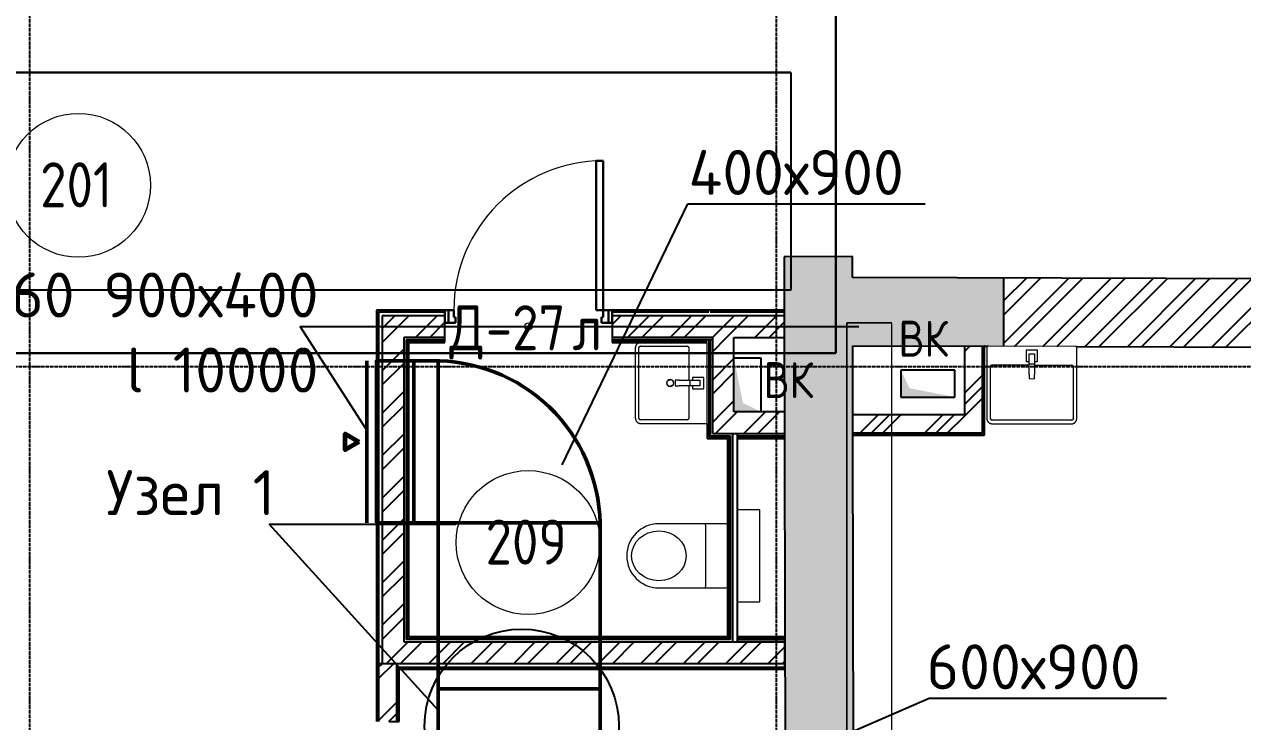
# Model space of a CAD drawing. Header units: millimetres. Extents: x -33838 to 476301, y -41806 to 120107.
# Drawn here: x 111670 to 118440, y 6783 to 10659 of the extents above; entities that cross this region are included whole.
import ezdxf
from ezdxf import colors
from ezdxf.entities.mleader import LeaderData, LeaderLine
from ezdxf.math import Vec2, Vec3

# ---------------------------------------------------------------- set-up
doc = ezdxf.new("R2010")
doc.units = ezdxf.units.MM
doc.linetypes.add('ADSK_Линия сетки', pattern=[25, 20, -2.5, 0, -2.5])
doc.linetypes.add('ADSK_Сверху', pattern=[4.5, 3, -1.5])
for name, color, linetype, lineweight in [('Аннотация', 7, 'Continuous', 9), ('Вытяжка', 5, 'Continuous', 60), ('Двери', 251, 'Continuous', 18), ('ДУ', 5, 'Continuous', 50), ('Каркас', 7, 'Continuous', 18), ('Марки дверей', 7, 'Continuous', 20), ('Марки помещений', 7, 'Continuous', 20), ('Сантехника', 251, 'Continuous', 18), ('Узлы', 7, 'Continuous', 18)]:
    doc.layers.add(name, color=color, linetype=linetype, lineweight=lineweight)
for name, color, linetype, lineweight, true_color in [('Линии', 7, 'Continuous', 9, 0x00a600), ('Обобщенные модели', 5, 'Continuous', 18, 0x0000ff), ('Стены внутренние', 5, 'Continuous', 18, 0x0000ff), ('Стены штриховка', 5, 'Continuous', 18, 0x0000ff)]:
    doc.layers.add(name, color=color, linetype=linetype, lineweight=lineweight, true_color=true_color)
doc.styles.add('GOST Common_1', font='GOST Common_0.ttf', dxfattribs={"width": 0.9, "height": 200})
doc.styles.add('GOST Common_2', font='GOST Common_0.ttf', dxfattribs={"width": 0.9, "height": 250})
doc.styles.add('ISOCPEUR', font='isocpeur.ttf', dxfattribs={"height": 250})
pattern_1 = [(45, (108139.4, 150), (-179.605, 179.605), []), (45, (108202.9, 150), (0, 359.21), []), (45, (108075.9, 150), (0, 359.21), [])]
pattern_2 = [(45, (108139.4, 150), (-117.8655, 117.8655), []), (45, (108217.98, 150), (-117.8655, 117.8655), [])]

# ---------------------------------------------------------------- blocks, each defined once
blk = doc.blocks.new('ADSK_БалкаЖБ_Прямоугольная - 250х280мм-845676-02 План 2-го этажа маркировочный')
at = {"layer": 'Каркас', "color": 253, "linetype": 'ADSK_Сверху', "true_color": 0xaaaaaa}
for p, q in [((-3194.7, 125), (-3194.7, -125)), ((-3194.7, 125), (3194.7, 125)), ((3194.7, -125), (3194.7, 125)), ((-3194.7, -125), (3194.7, -125))]:
    blk.add_line(p, q, dxfattribs=at)
at = {"layer": 'Каркас', "color": 253, "linetype": 'ADSK_Сверху', "true_color": 0xb2b2b2}
for p, q in [((-3194.7, -125), (-3194.7, 125)), ((3194.7, 125), (-3194.7, 125)), ((3194.7, 125), (3194.7, -125)), ((-3194.7, -125), (3194.7, -125))]:
    blk.add_line(p, q, dxfattribs=at)
blk = doc.blocks.new('AC_Дверь_Однопольная - Д-27л 930х2200h-2080604-02 План 2-го этажа маркировочный')
at = {"layer": 'Двери', "lineweight": 30}
for p, q in [((415, 920), (375, 920)), ((375, 920), (375, 90)), ((415, 90), (415, 920)), ((-445, 90), (-465, 90)), ((-465, 90), (-465, 20)), ((-415, 90), (-445, 90)), ((-445, 90), (-445, 20)), ((-445, 20), (-445, 90)), ((-415, 50), (-415, 90)), ((375, 90), (415, 90)), ((445, 90), (415, 90)), ((415, 90), (415, 50)), ((445, 20), (445, 90)), ((465, 90), (445, 90)), ((445, 90), (445, 20)), ((465, 20), (465, 90)), ((-465, 20), (-445, 20)), ((-445, 20), (-405, 20)), ((-405, 50), (-415, 50)), ((-405, 20), (-405, 50)), ((415, 50), (405, 50)), ((405, 50), (405, 20)), ((405, 20), (445, 20)), ((445, 20), (465, 20))]:
    blk.add_line(p, q, dxfattribs=at)
at = {"layer": 'Двери'}
blk.add_arc((415, 90), 830, 90, 180, dxfattribs=at)
blk = doc.blocks.new('Parametric_Porcelain_bathroom_sink_20774 - 450х400мм-2098795-02 План 2-го этажа маркировочный')
at = {"layer": 'Сантехника'}
for p, q in [((320, 424), (-70, 424)), ((-100, 394), (-100, 24)), ((-80, 137.2), (-80, 394)), ((-70, 404), (320, 404)), ((330, 394), (330, 137.2)), ((350, 24), (350, 394)), ((140, 203.1), (110, 203.1)), ((110, 203.1), (110, 180.1)), ((140, 203.1), (110, 203.1)), ((110, 120.5), (110, 180.1)), ((140, 180.1), (140, 203.1)), ((140, 180.1), (140, 120.5)), ((110, 127.2), (-70, 127.2)), ((93.2, 105.2), (93.2, 45.6)), ((110, 107.1), (95.1, 107.1)), ((110, 85.5), (110, 120.5)), ((140, 120.5), (110, 120.5)), ((110, 65.5), (110, 85.5)), ((320, 127.2), (140, 127.2)), ((140, 120.5), (140, 85.5)), ((154.6, 107.1), (140, 107.1)), ((140, 85.5), (140, 65.5)), ((156.5, 45.6), (156.5, 105.2)), ((-100, 24), (-95, 24)), ((-95, 24), (-90, 24)), ((-90, 24), (340, 24)), ((94.7, 44.1), (155, 44.1)), ((140, 65.5), (110, 65.5)), ((340, 24), (345, 24)), ((345, 24), (350, 24))]:
    blk.add_line(p, q, dxfattribs=at)
at = {"layer": 'Сантехника', "flags": 128}
for points in [[(-70, 424), (-71.2, 424), (-72.4, 423.9), (-73.6, 423.8), (-74.8, 423.6), (-76, 423.4), (-77.1, 423.1), (-78.3, 422.8), (-79.4, 422.5), (-80.6, 422.1), (-81.7, 421.6), (-82.8, 421.1), (-83.9, 420.6), (-84.9, 420), (-85.9, 419.4), (-86.9, 418.8), (-87.9, 418.1), (-88.9, 417.3), (-89.8, 416.6), (-90.7, 415.7), (-91.5, 414.9), (-92.3, 414), (-93.1, 413.1), (-93.9, 412.2), (-94.6, 411.2), (-95.2, 410.2), (-95.9, 409.2), (-96.5, 408.1), (-97, 407.1), (-97.5, 406), (-98, 404.9), (-98.4, 403.7), (-98.7, 402.6), (-99.1, 401.4), (-99.3, 400.3), (-99.6, 399.1), (-99.7, 397.9), (-99.9, 396.7), (-100, 395.5), (-100, 394.3), (-100, 394)], [(350, 394), (350, 395.2), (349.9, 396.4), (349.8, 397.6), (349.6, 398.8), (349.4, 400), (349.1, 401.1), (348.8, 402.3), (348.5, 403.4), (348.1, 404.6), (347.6, 405.7), (347.1, 406.8), (346.6, 407.9), (346, 408.9), (345.4, 409.9), (344.8, 410.9), (344.1, 411.9), (343.3, 412.9), (342.6, 413.8), (341.7, 414.7), (340.9, 415.5), (340, 416.3), (339.1, 417.1), (338.2, 417.9), (337.2, 418.6), (336.2, 419.2), (335.2, 419.9), (334.1, 420.5), (333.1, 421), (332, 421.5), (330.9, 422), (329.7, 422.4), (328.6, 422.7), (327.4, 423.1), (326.3, 423.3), (325.1, 423.6), (323.9, 423.7), (322.7, 423.9), (321.5, 424), (320.3, 424), (320, 424)], [(-80, 394), (-80, 394.4), (-80, 394.8), (-79.9, 395.2), (-79.9, 395.6), (-79.8, 396), (-79.7, 396.4), (-79.6, 396.8), (-79.5, 397.1), (-79.4, 397.5), (-79.2, 397.9), (-79, 398.3), (-78.9, 398.6), (-78.7, 399), (-78.5, 399.3), (-78.3, 399.6), (-78, 400), (-77.8, 400.3), (-77.5, 400.6), (-77.2, 400.9), (-77, 401.2), (-76.7, 401.4), (-76.4, 401.7), (-76.1, 402), (-75.7, 402.2), (-75.4, 402.4), (-75.1, 402.6), (-74.7, 402.8), (-74.4, 403), (-74, 403.2), (-73.6, 403.3), (-73.2, 403.5), (-72.9, 403.6), (-72.5, 403.7), (-72.1, 403.8), (-71.7, 403.9), (-71.3, 403.9), (-70.9, 404), (-70.5, 404), (-70.1, 404), (-70, 404)], [(-79.9, 395.3), (-80, 394.9), (-80, 394.5), (-80, 394.1), (-80, 394)], [(-76, 402), (-76.3, 401.8), (-76.6, 401.5), (-76.9, 401.2), (-77.2, 401), (-77.4, 400.7)], [(-70, 404), (-70.4, 404), (-70.8, 404), (-71.2, 403.9), (-71.6, 403.9)], [(321.3, 403.9), (320.9, 404), (320.5, 404), (320.1, 404), (320, 404)], [(320, 404), (320.4, 404), (320.8, 404), (321.2, 403.9), (321.6, 403.9), (322, 403.8), (322.4, 403.7), (322.8, 403.6), (323.1, 403.5), (323.5, 403.4), (323.9, 403.2), (324.3, 403), (324.6, 402.9), (325, 402.7), (325.3, 402.5), (325.6, 402.3), (326, 402), (326.3, 401.8), (326.6, 401.5), (326.9, 401.2), (327.2, 401), (327.4, 400.7), (327.7, 400.4), (328, 400.1), (328.2, 399.7), (328.4, 399.4), (328.6, 399.1), (328.8, 398.7), (329, 398.4), (329.2, 398), (329.3, 397.6), (329.5, 397.2), (329.6, 396.9), (329.7, 396.5), (329.8, 396.1), (329.9, 395.7), (329.9, 395.3), (330, 394.9), (330, 394.5), (330, 394.1), (330, 394)], [(328, 400), (327.8, 400.3), (327.5, 400.6), (327.2, 400.9), (327, 401.2), (326.7, 401.4)], [(330, 394), (330, 394.4), (330, 394.8), (329.9, 395.2), (329.9, 395.6)], [(-80, 137.2), (-80, 136.8), (-80, 136.4), (-79.9, 136), (-79.9, 135.6)], [(-70, 127.2), (-70.4, 127.2), (-70.8, 127.2), (-71.2, 127.2), (-71.6, 127.3), (-72, 127.4), (-72.4, 127.5), (-72.8, 127.6), (-73.1, 127.7), (-73.5, 127.8), (-73.9, 128), (-74.3, 128.1), (-74.6, 128.3), (-75, 128.5), (-75.3, 128.7), (-75.6, 128.9), (-76, 129.2), (-76.3, 129.4), (-76.6, 129.7), (-76.9, 129.9), (-77.2, 130.2), (-77.4, 130.5), (-77.7, 130.8), (-78, 131.1), (-78.2, 131.4), (-78.4, 131.8), (-78.6, 132.1), (-78.8, 132.5), (-79, 132.8), (-79.2, 133.2), (-79.3, 133.5), (-79.5, 133.9), (-79.6, 134.3), (-79.7, 134.7), (-79.8, 135.1), (-79.9, 135.5), (-79.9, 135.9), (-80, 136.3), (-80, 136.7), (-80, 137.1), (-80, 137.2)], [(330, 137.2), (330, 136.8), (330, 136.4), (329.9, 136), (329.9, 135.6), (329.8, 135.2), (329.7, 134.8), (329.6, 134.4), (329.5, 134), (329.4, 133.6), (329.2, 133.3), (329, 132.9), (328.9, 132.6), (328.7, 132.2), (328.5, 131.9), (328.3, 131.5), (328, 131.2), (327.8, 130.9), (327.5, 130.6), (327.2, 130.3), (327, 130), (326.7, 129.7), (326.4, 129.5), (326.1, 129.2), (325.7, 129), (325.4, 128.8), (325.1, 128.5), (324.7, 128.4), (324.4, 128.2), (324, 128), (323.6, 127.9), (323.2, 127.7), (322.9, 127.6), (322.5, 127.5), (322.1, 127.4), (321.7, 127.3), (321.3, 127.3), (320.9, 127.2), (320.5, 127.2), (320.1, 127.2), (320, 127.2)], [(329.9, 135.9), (330, 136.3), (330, 136.7), (330, 137.1), (330, 137.2)], [(-78, 131.2), (-77.8, 130.9), (-77.5, 130.6), (-77.2, 130.3), (-77, 130), (-76.7, 129.7)], [(-71.3, 127.3), (-70.9, 127.2), (-70.5, 127.2), (-70.1, 127.2), (-70, 127.2)], [(320, 127.2), (320.4, 127.2), (320.8, 127.2), (321.2, 127.2), (321.6, 127.3)], [(326, 129.2), (326.3, 129.4), (326.6, 129.7), (326.9, 129.9), (327.2, 130.2), (327.4, 130.5)]]:
    blk.add_lwpolyline(points, dxfattribs=at)
at = {"layer": 'Сантехника'}
for centre, radius, start, end in [((125, 230), 20, 0, 180), ((125, 230), 20, 180, 360), ((125, 230), 18.2, 165.15778, 180), ((125, 230), 18.2, 180, 191.34075), ((125, 230), 16.3, 175.36727, 180), ((125, 230), 16.3, 175.36727, 180), ((125, 230), 16.3, 180, 198.62064), ((125, 230), 16.3, 180, 198.62064), ((125, 230), 18.2, 208.98332, 219.73377), ((125, 230), 18.2, 95.84531, 146.66266), ((125, 230), 16.3, 216.87489, 225), ((125, 230), 16.3, 216.87489, 225), ((125, 230), 18.2, 225, 229.4056), ((125, 230), 18.2, 232.75928, 242.71908), ((125, 230), 18.2, 265.13096, 274.18327), ((125, 230), 18.2, 85.13096, 94.18327), ((125, 230), 18.2, 275.84531, 326.66266), ((125, 230), 18.2, 52.75928, 62.71908), ((125, 230), 16.3, 36.87489, 45), ((125, 230), 16.3, 36.87489, 45), ((125, 230), 18.2, 45, 49.4056), ((125, 230), 18.2, 28.98332, 39.73377), ((125, 230), 16.3, 0, 18.62064), ((125, 230), 16.3, 0, 18.62064), ((125, 230), 16.3, 355.36727, 360), ((125, 230), 16.3, 355.36727, 360), ((125, 230), 18.2, 345.15778, 360), ((125, 230), 18.2, 0, 11.34075), ((95.1, 105.2), 1.87, 90, 180), ((95.1, 105.2), 1.87, 120, 150), ((95.1, 105.2), 1.87, 120, 150), ((95.1, 105.2), 1.87, 120, 150), ((154.6, 105.2), 1.87, 0, 90), ((154.6, 105.2), 1.87, 30, 60), ((154.6, 105.2), 1.87, 30, 60), ((154.6, 105.2), 1.87, 30, 60), ((94.7, 45.6), 1.49, 180, 270), ((155, 45.6), 1.49, 270, 360)]:
    blk.add_arc(centre, radius, start, end, dxfattribs=at)
blk = doc.blocks.new('Parametric_Porcelain_bathroom_sink_20774 - 500х430мм-V217-02 План 2-го этажа маркировочный')
at = {"layer": 'Сантехника'}
for p, q in [((345, 570), (-95, 570)), ((-95, 550), (345, 550)), ((-125, 540), (-125, 140)), ((-105, 253.2), (-105, 540)), ((355, 540), (355, 253.2)), ((375, 140), (375, 540)), ((140, 319.1), (110, 319.1)), ((110, 319.1), (110, 296.1)), ((140, 319.1), (110, 319.1)), ((110, 236.5), (110, 296.1)), ((140, 296.1), (140, 319.1)), ((140, 296.1), (140, 236.5)), ((110, 243.2), (-95, 243.2)), ((93.2, 221.2), (93.2, 161.6)), ((110, 223.1), (95.1, 223.1)), ((110, 201.5), (110, 236.5)), ((140, 236.5), (110, 236.5)), ((345, 243.2), (140, 243.2)), ((140, 236.5), (140, 201.5)), ((154.6, 223.1), (140, 223.1)), ((156.5, 161.6), (156.5, 221.2)), ((-125, 140), (-120, 140)), ((-120, 140), (-115, 140)), ((-115, 140), (365, 140)), ((94.7, 160.1), (155, 160.1)), ((110, 181.5), (110, 201.5)), ((140, 181.5), (110, 181.5)), ((140, 201.5), (140, 181.5)), ((365, 140), (370, 140)), ((370, 140), (375, 140))]:
    blk.add_line(p, q, dxfattribs=at)
at = {"layer": 'Сантехника', "flags": 128}
for points in [[(-95, 570), (-96.2, 570), (-97.4, 569.9), (-98.6, 569.8), (-99.8, 569.6), (-101, 569.4), (-102.1, 569.1), (-103.3, 568.8), (-104.4, 568.5), (-105.6, 568.1), (-106.7, 567.6), (-107.8, 567.1), (-108.9, 566.6), (-109.9, 566), (-110.9, 565.4), (-111.9, 564.8), (-112.9, 564.1), (-113.9, 563.3), (-114.8, 562.6), (-115.7, 561.7), (-116.5, 560.9), (-117.3, 560), (-118.1, 559.1), (-118.9, 558.2), (-119.6, 557.2), (-120.2, 556.2), (-120.9, 555.2), (-121.5, 554.1), (-122, 553.1), (-122.5, 552), (-123, 550.9), (-123.4, 549.7), (-123.7, 548.6), (-124.1, 547.4), (-124.3, 546.3), (-124.6, 545.1), (-124.7, 543.9), (-124.9, 542.7), (-125, 541.5), (-125, 540.3), (-125, 540)], [(-105, 540), (-105, 540.4), (-105, 540.8), (-104.9, 541.2), (-104.9, 541.6), (-104.8, 542), (-104.7, 542.4), (-104.6, 542.8), (-104.5, 543.1), (-104.4, 543.5), (-104.2, 543.9), (-104, 544.3), (-103.9, 544.6), (-103.7, 545), (-103.5, 545.3), (-103.3, 545.6), (-103, 546), (-102.8, 546.3), (-102.5, 546.6), (-102.2, 546.9), (-102, 547.2), (-101.7, 547.4), (-101.4, 547.7), (-101.1, 548), (-100.7, 548.2), (-100.4, 548.4), (-100.1, 548.6), (-99.7, 548.8), (-99.4, 549), (-99, 549.2), (-98.6, 549.3), (-98.2, 549.5), (-97.9, 549.6), (-97.5, 549.7), (-97.1, 549.8), (-96.7, 549.9), (-96.3, 549.9), (-95.9, 550), (-95.5, 550), (-95.1, 550), (-95, 550)], [(-101, 548), (-101.3, 547.8), (-101.6, 547.5), (-101.9, 547.2), (-102.2, 547), (-102.4, 546.7)], [(-95, 550), (-95.4, 550), (-95.8, 550), (-96.2, 549.9), (-96.6, 549.9)], [(375, 540), (375, 541.2), (374.9, 542.4), (374.8, 543.6), (374.6, 544.8), (374.4, 546), (374.1, 547.1), (373.8, 548.3), (373.5, 549.4), (373.1, 550.6), (372.6, 551.7), (372.1, 552.8), (371.6, 553.9), (371, 554.9), (370.4, 555.9), (369.8, 556.9), (369.1, 557.9), (368.3, 558.9), (367.6, 559.8), (366.7, 560.7), (365.9, 561.5), (365, 562.3), (364.1, 563.1), (363.2, 563.9), (362.2, 564.6), (361.2, 565.2), (360.2, 565.9), (359.1, 566.5), (358.1, 567), (357, 567.5), (355.9, 568), (354.7, 568.4), (353.6, 568.7), (352.4, 569.1), (351.3, 569.3), (350.1, 569.6), (348.9, 569.7), (347.7, 569.9), (346.5, 570), (345.3, 570), (345, 570)], [(346.3, 549.9), (345.9, 550), (345.5, 550), (345.1, 550), (345, 550)], [(345, 550), (345.4, 550), (345.8, 550), (346.2, 549.9), (346.6, 549.9), (347, 549.8), (347.4, 549.7), (347.8, 549.6), (348.1, 549.5), (348.5, 549.4), (348.9, 549.2), (349.3, 549), (349.6, 548.9), (350, 548.7), (350.3, 548.5), (350.6, 548.3), (351, 548), (351.3, 547.8), (351.6, 547.5), (351.9, 547.2), (352.2, 547), (352.4, 546.7), (352.7, 546.4), (353, 546.1), (353.2, 545.7), (353.4, 545.4), (353.6, 545.1), (353.8, 544.7), (354, 544.4), (354.2, 544), (354.3, 543.6), (354.5, 543.2), (354.6, 542.9), (354.7, 542.5), (354.8, 542.1), (354.9, 541.7), (354.9, 541.3), (355, 540.9), (355, 540.5), (355, 540.1), (355, 540)], [(353, 546), (352.8, 546.3), (352.5, 546.6), (352.2, 546.9), (352, 547.2), (351.7, 547.4)], [(-104.9, 541.3), (-105, 540.9), (-105, 540.5), (-105, 540.1), (-105, 540)], [(355, 540), (355, 540.4), (355, 540.8), (354.9, 541.2), (354.9, 541.6)], [(-105, 253.2), (-105, 252.8), (-105, 252.4), (-104.9, 252), (-104.9, 251.6)], [(-95, 243.2), (-95.4, 243.2), (-95.8, 243.2), (-96.2, 243.2), (-96.6, 243.3), (-97, 243.4), (-97.4, 243.5), (-97.8, 243.6), (-98.1, 243.7), (-98.5, 243.8), (-98.9, 244), (-99.3, 244.1), (-99.6, 244.3), (-100, 244.5), (-100.3, 244.7), (-100.6, 244.9), (-101, 245.2), (-101.3, 245.4), (-101.6, 245.7), (-101.9, 245.9), (-102.2, 246.2), (-102.4, 246.5), (-102.7, 246.8), (-103, 247.1), (-103.2, 247.4), (-103.4, 247.8), (-103.6, 248.1), (-103.8, 248.5), (-104, 248.8), (-104.2, 249.2), (-104.3, 249.5), (-104.5, 249.9), (-104.6, 250.3), (-104.7, 250.7), (-104.8, 251.1), (-104.9, 251.5), (-104.9, 251.9), (-105, 252.3), (-105, 252.7), (-105, 253.1), (-105, 253.2)], [(-103, 247.2), (-102.8, 246.9), (-102.5, 246.6), (-102.2, 246.3), (-102, 246), (-101.7, 245.7)], [(-96.3, 243.3), (-95.9, 243.2), (-95.5, 243.2), (-95.1, 243.2), (-95, 243.2)], [(355, 253.2), (355, 252.8), (355, 252.4), (354.9, 252), (354.9, 251.6), (354.8, 251.2), (354.7, 250.8), (354.6, 250.4), (354.5, 250), (354.4, 249.6), (354.2, 249.3), (354, 248.9), (353.9, 248.6), (353.7, 248.2), (353.5, 247.9), (353.3, 247.5), (353, 247.2), (352.8, 246.9), (352.5, 246.6), (352.2, 246.3), (352, 246), (351.7, 245.7), (351.4, 245.5), (351.1, 245.2), (350.7, 245), (350.4, 244.8), (350.1, 244.5), (349.7, 244.4), (349.4, 244.2), (349, 244), (348.6, 243.9), (348.2, 243.7), (347.9, 243.6), (347.5, 243.5), (347.1, 243.4), (346.7, 243.3), (346.3, 243.3), (345.9, 243.2), (345.5, 243.2), (345.1, 243.2), (345, 243.2)], [(345, 243.2), (345.4, 243.2), (345.8, 243.2), (346.2, 243.2), (346.6, 243.3)], [(351, 245.2), (351.3, 245.4), (351.6, 245.7), (351.9, 245.9), (352.2, 246.2), (352.4, 246.5)], [(354.9, 251.9), (355, 252.3), (355, 252.7), (355, 253.1), (355, 253.2)]]:
    blk.add_lwpolyline(points, dxfattribs=at)
at = {"layer": 'Сантехника'}
for centre, radius, start, end in [((95.1, 221.2), 1.87, 90, 180), ((95.1, 221.2), 1.87, 120, 150), ((95.1, 221.2), 1.87, 120, 150), ((95.1, 221.2), 1.87, 120, 150), ((154.6, 221.2), 1.87, 0, 90), ((154.6, 221.2), 1.87, 30, 60), ((154.6, 221.2), 1.87, 30, 60), ((154.6, 221.2), 1.87, 30, 60), ((94.7, 161.6), 1.49, 180, 270), ((155, 161.6), 1.49, 270, 360)]:
    blk.add_arc(centre, radius, start, end, dxfattribs=at)
blk = doc.blocks.new('Туалет подвесной-Moderna R-Laufen - 000 White-1870147-02 План 2-го этажа маркировочный')
at = {"layer": 'Обобщенные модели'}
for p, q in [((-53, 409.3), (-53, 37.4)), ((303, 37.4), (303, 409.3)), ((-43.1, 147.8), (293.1, 147.8))]:
    blk.add_line(p, q, dxfattribs=at)
for centre, radius, start, end in [((125, 409.3), 178, 360, 180), ((-43.1, 157.7), 9.89, 180, 270), ((293.1, 157.7), 9.89, 270, 360), ((-43.1, 37.4), 9.89, 180, 270), ((293.1, 37.4), 9.89, 270, 360)]:
    blk.add_arc(centre, radius, start, end, dxfattribs=at)
blk.add_ellipse((125, 408.3), major_axis=(0, 151.6), ratio=0.916517, dxfattribs=at)
at = {"layer": 'Сантехника'}
for p, q in [((-130, -27.5), (-130, -152.5)), ((380, -152.5), (380, -27.5)), ((-130, -152.5), (380, -152.5))]:
    blk.add_line(p, q, dxfattribs=at)
blk = doc.blocks.new('ADSK_Марка_Помещение_ОдноЗначение - Номер-247393-02 План 2-го этажа маркировочный')
at = {"layer": 'Марки помещений'}
blk.add_circle((0, 0), 4, dxfattribs=at)
blk = doc.blocks.new('ADSK_Марка_Дверь - Типоразмер_ADSK_Марка-58376-02 План 2-го этажа маркировочный')
at = {"layer": 'Марки дверей', "lineweight": 9}
blk.add_circle((0, 0), 0.2, dxfattribs=at)
blk = doc.blocks.new('*U2698')
for p, q in [((0, 450), (0, -450)), ((0, 0), (0, 50))]:
    blk.add_line(p, q)
at = {"layer": 'Вытяжка'}
blk.add_lwpolyline([(45.4, 0), (121.8, -44.1), (121.8, 44.1)], close=True, dxfattribs=at)

msp = doc.modelspace()

# ---------------------------------------------------------------- hatches: boundary and pattern name
at = {"layer": 'Стены внутренние', "lineweight": 25, "true_color": 0x636466}
msp.add_hatch(color=251, dxfattribs=at).paths.add_polyline_path([(115904.90321, 2889.13153), (116284.90248, 2889.877), (116272.19395, 9367.95503), (115892.19468, 9367.20956), (115904.85331, 2914.57103)])
h = msp.add_hatch(color=251, dxfattribs=at)
h.paths.add_polyline_path([(150643.87398, 8780.40893), (150640.00108, 9160.4205), (144072.22926, 9177.78108), (144072.22926, 8797.77975), (150641.87126, 8780.41423)])
h.paths.add_polyline_path([(142571.23005, 8801.74734), (142572.04947, 9181.74601), (135507.91605, 9200.41911), (135507.91605, 8820.41778), (142541.69893, 8801.8254)])
h.paths.add_polyline_path([(134006.91684, 8824.38537), (134007.73626, 9204.38404), (126996.31999, 9222.9178), (126996.31999, 8842.91647), (133964.73987, 8824.49686)])
h.paths.add_polyline_path([(125495.32078, 8846.88406), (125496.1402, 9226.88273), (123737.93688, 9231.53067), (123736.93244, 8851.532), (125345.23721, 8847.28077)])
h.paths.add_polyline_path([(122236.93768, 8855.49694), (122237.75709, 9235.49561), (118638.71545, 9245.00944), (118638.71545, 8865.00811), (122211.1293, 8855.56515)])
h.paths.add_polyline_path([(117111.77609, 8869.04427), (117111.77609, 9249.04559), (116272.42287, 9251.26425), (116273.16835, 8871.26096), (117048.57146, 8869.21133)])
h = msp.add_hatch(dxfattribs=at)
h.set_pattern_fill('FP_2', color=251, style=0, pattern_type=2)
h.set_pattern_definition(pattern_2)
h.paths.add_polyline_path([(118637.711, 8865.01076), (118637.711, 9245.01209), (117112.78054, 9249.04294), (117111.77609, 8869.04427), (118399.14749, 8865.64136)])
h = msp.add_hatch(dxfattribs=at)
h.set_pattern_fill('FP_2', color=251, style=0, pattern_type=2)
h.set_pattern_definition(pattern_2)
h.paths.add_polyline_path([(115492.77765, 8918.39612), (115492.77765, 9038.39612), (114936.27531, 9038.39612), (114936.27531, 8918.39612), (115464.77765, 8918.39612)])
h.paths.add_polyline_path([(114006.27531, 8918.39612), (114006.27531, 9038.39612), (113658.27531, 9038.39612), (113658.27531, 8918.39612), (113951.83539, 8918.39612)])
h = msp.add_hatch(dxfattribs=at)
h.set_pattern_fill('FP_2', color=251, style=0, pattern_type=2)
h.set_pattern_definition(pattern_2)
h.paths.add_polyline_path([(115893.07515, 8918.39612), (115892.19468, 9038.39612), (115492.77765, 9038.39612), (115492.77765, 8918.39612), (115892.83974, 8918.39612)])
h = msp.add_hatch(dxfattribs=at)
h.set_pattern_fill('FP_2', color=251, style=0, pattern_type=2)
h.set_pattern_definition(pattern_2)
h.paths.add_polyline_path([(113778.27531, 7226.8724), (113778.05275, 8918.39612), (113658.27531, 8918.39612), (113658.27531, 7226.8724), (113738.27531, 7226.8724)])
h = msp.add_hatch(dxfattribs=at)
h.set_pattern_fill('FP_2', color=251, style=0, pattern_type=2)
h.set_pattern_definition(pattern_2)
h.paths.add_polyline_path([(115540.16114, 8505.38518), (115612.77765, 8505.38518), (115612.77765, 8918.39612), (115492.77765, 8918.39612), (115492.77765, 8505.38518)])
h = msp.add_hatch(dxfattribs=at)
h.set_pattern_fill('FP_1', color=251, style=0, pattern_type=2)
h.set_pattern_definition(pattern_1)
h.paths.add_polyline_path([(116993.83111, 8387.78828), (116993.83111, 8869.35603), (116893.83111, 8869.04427), (116893.83111, 8387.78828)])
h = msp.add_hatch(dxfattribs=at)
h.set_pattern_fill('FP_2', color=251, style=0, pattern_type=2)
h.set_pattern_definition(pattern_2)
h.paths.add_polyline_path([(115894.1208, 8385.38518), (115893.88539, 8505.38518), (115492.77765, 8505.38518), (115492.77765, 8385.38518), (115893.88539, 8385.38518)])
h = msp.add_hatch(dxfattribs=at)
h.set_pattern_fill('FP_1', color=251, style=0, pattern_type=2)
h.set_pattern_definition(pattern_1)
h.paths.add_polyline_path([(116893.83111, 8387.78828), (116893.83111, 8487.78828), (116273.92064, 8487.78828), (116274.11682, 8387.78828), (116810.82174, 8387.78828)])
h = msp.add_hatch(dxfattribs=at)
h.set_pattern_fill('FP_2', color=251, style=0, pattern_type=2)
h.set_pattern_definition(pattern_2)
h.paths.add_polyline_path([(115895.53037, 7106.8724), (115895.53037, 7226.8724), (113658.27531, 7226.8724), (113658.27531, 7106.8724), (115892.19468, 7106.8724)])
h = msp.add_hatch(dxfattribs=at)
h.set_pattern_fill('FP_1', color=251, style=0, pattern_type=2)
h.set_pattern_definition(pattern_1)
h.paths.add_polyline_path([(113663.27531, 4537.84524), (113738.27531, 4537.84524), (113738.27531, 5853.39612), (113638.27531, 5853.39612), (113638.27531, 4537.84524)])
h.paths.add_polyline_path([(113738.27531, 6783.39612), (113738.27531, 7106.8724), (113638.27531, 7106.8724), (113638.27531, 6783.39612), (113696.27531, 6783.39612)])
at = {"layer": 'Узлы', "lineweight": 25, "true_color": 0x636466}
for points in [[(115662.27512, 8505.38518), (115762.77765, 8505.38518), (115662.27512, 8554.88265), (115612.77765, 8805.38518), (115612.77765, 8505.38518), (115631.76915, 8505.38518)], [(116810.82174, 8586.98903), (116839.74457, 8586.98903), (116589.24205, 8636.48651), (116539.74457, 8736.98903), (116539.74457, 8586.98903), (116589.24205, 8586.98903)]]:
    msp.add_hatch(color=251, dxfattribs=at).paths.add_polyline_path(points)

# ---------------------------------------------------------------- linework, layer by layer
at = {"linetype": 'ADSK_Линия сетки', "lineweight": 25}
for p, q in [((111699.30993, -3863.55169), (111699.30993, 44571.85247)), ((115849.30993, -3863.55169), (115849.30993, 21818.8012)), ((97053.17482, 8756.78828), (165281.11784, 8756.78828))]:
    msp.add_line(p, q, dxfattribs=at)
msp.add_circle((114433.30733, 6758.13941), 539.82365)
at = {"layer": 'ДУ'}
for points in [[(113626.27531, 7888.54274), (113833.76487, 7888.49653), (113833.76487, 8788.49653), (113626.27531, 8788.54274)], [(113968.60421, 8788.467), (113833.76487, 8788.467), (113833.76487, 7888.49653), (113968.60421, 7888.49653)], [(113968.60421, 4246.19979), (114868.60421, 4246.19979), (114868.60421, 7888.49653), (113968.60421, 7888.49653)], [(113968.60421, 6580.35441), (114868.60421, 6580.35441), (114868.60421, 6965.22898), (113968.60421, 6965.22898)]]:
    msp.add_lwpolyline(points, close=True, dxfattribs=at)
msp.add_arc((113949.48709, 7869.3794), 919.28453, 1.09347064, 91.185983762, dxfattribs=at)
at = {"layer": 'Каркас', "color": 251, "linetype": 'ADSK_Сверху', "lineweight": 25, "true_color": 0x636466}
for p, q in [((116179.11068, 9181.78828), (116179.11068, 12912.02222)), ((116179.11068, 12912.02222), (116179.11068, 9181.78828)), ((108761.6844, 10391.09652), (115929.11068, 10391.09652)), ((115929.11068, 10391.09652), (108761.6844, 10391.09652)), ((115929.11068, 10391.09652), (115929.11068, 9181.78828)), ((115929.11068, 10391.09652), (115929.11068, 9181.78828)), ((115929.11068, 9181.78828), (108636.6844, 9181.78828)), ((115929.11068, 9181.78828), (108636.6844, 9181.78828)), ((116179.11068, 8831.78828), (116179.11068, 9181.78828)), ((116179.11068, 9181.78828), (116179.11068, 8831.78828)), ((108636.6844, 8831.78828), (116179.11068, 8831.78828)), ((116179.11068, 8831.78828), (108636.6844, 8831.78828))]:
    msp.add_line(p, q, dxfattribs=at)
at = {"layer": 'Линии', "color": 251, "lineweight": 25, "true_color": 0x636466}
for p, q in [((115612.77765, 8805.38518), (115762.77765, 8805.38518)), ((115612.77765, 8505.38518), (115612.77765, 8805.38518)), ((115762.77765, 8805.38518), (115762.77765, 8505.38518)), ((116539.74457, 8736.98903), (116539.74457, 8586.98903)), ((116839.74457, 8736.98903), (116539.74457, 8736.98903)), ((116839.74457, 8586.98903), (116839.74457, 8736.98903)), ((116539.74457, 8586.98903), (116839.74457, 8586.98903)), ((115762.77765, 8505.38518), (115612.77765, 8505.38518))]:
    msp.add_line(p, q, dxfattribs=at)
at = {"layer": 'Стены внутренние', "color": 251, "lineweight": 25, "true_color": 0x636466}
for p, q in [((116272.19395, 9367.95503), (115892.19468, 9367.20956)), ((115892.19468, 9367.20956), (115892.77697, 9070.39612)), ((116272.42287, 9251.26425), (116272.19395, 9367.95503)), ((118638.71545, 9245.00944), (116272.42287, 9251.26425)), ((117111.77609, 8869.04427), (117112.78054, 9249.04294)), ((114006.27531, 9070.39612), (113626.27531, 9070.39612)), ((113626.27531, 9070.39612), (113626.27531, 6783.39612)), ((115892.77697, 9070.39612), (114936.27531, 9070.39612)), ((115892.78089, 9068.39612), (115901.64527, 4549.84524)), ((114006.27531, 8890.39612), (114006.27531, 9000.39612)), ((114936.27531, 9000.39612), (114936.27531, 8890.39612)), ((113806.27531, 8890.39612), (114006.27531, 8890.39612)), ((113806.27531, 7254.8724), (113806.27531, 8890.39612)), ((114936.27531, 8890.39612), (115464.77765, 8890.39612)), ((115612.77765, 8505.38518), (115612.77765, 8918.39612)), ((115612.77765, 8918.39612), (115893.07515, 8918.39612)), ((116274.13644, 8377.78828), (116273.16835, 8871.26096)), ((116273.16835, 8871.26096), (117003.83111, 8869.3296)), ((116893.83111, 8869.62036), (116893.83111, 8487.78828)), ((117005.83111, 8375.78828), (117005.83111, 8869.32431)), ((117005.83111, 8869.32431), (117019.00143, 8869.2895)), ((117518.65894, 8867.96875), (118637.711, 8865.01076)), ((115893.88539, 8505.38518), (115612.77765, 8505.38518)), ((116893.83111, 8487.78828), (116273.92064, 8487.78828)), ((115464.77765, 8440.56649), (115464.77765, 8357.38518)), ((115464.77765, 8357.38518), (115576.76915, 8357.38518)), ((115576.76915, 8357.38518), (115576.76915, 7254.8724)), ((115631.76915, 8357.38518), (115894.17573, 8357.38518)), ((115631.76915, 7254.8724), (115631.76915, 8357.38518)), ((116274.14036, 8375.78828), (117005.83111, 8375.78828)), ((116284.90248, 2889.877), (116274.14036, 8375.78828)), ((115576.76915, 7254.8724), (113806.27531, 7254.8724)), ((115895.53037, 7254.8724), (115631.76915, 7254.8724)), ((115895.53037, 7074.8724), (115895.53037, 7254.8724)), ((113753.27531, 7074.8724), (115895.53037, 7074.8724)), ((113753.27531, 6783.39612), (113753.27531, 7074.8724)), ((113696.27531, 6783.39612), (113753.27531, 6783.39612))]:
    msp.add_line(p, q, dxfattribs=at)
at = {"layer": 'Стены штриховка', "color": 251, "lineweight": 25, "true_color": 0x636466}
for p, q in [((114006.27531, 9068.39612), (113626.27531, 9068.39612)), ((113626.27531, 9058.39612), (113628.27531, 9058.39612)), ((113628.27531, 9070.39612), (113628.27531, 7076.8724)), ((114006.27531, 9058.39612), (113638.27531, 9058.39612)), ((113638.27531, 9058.39612), (113638.27531, 6783.39612)), ((114006.27531, 9038.39612), (113658.27531, 9038.39612)), ((113658.27531, 9038.39612), (113658.27531, 7106.8724)), ((115464.77765, 9068.39612), (114936.27531, 9068.39612)), ((115473.77765, 9058.39612), (114936.27531, 9058.39612)), ((115892.83974, 9038.39612), (114936.27531, 9038.39612)), ((115464.77765, 9068.39612), (115464.77765, 9070.39612)), ((115892.78089, 9068.39612), (115473.77765, 9068.39612)), ((115892.80051, 9058.39612), (115479.77765, 9058.39612)), ((115892.78089, 9068.39612), (115892.77697, 9070.39612)), ((114006.27531, 8918.39612), (113778.27531, 8918.39612)), ((113778.27531, 8918.39612), (113778.27531, 7226.8724)), ((114006.27531, 8905.39612), (113791.27531, 8905.39612)), ((113791.27531, 8905.39612), (113791.27531, 7239.8724)), ((114006.27531, 8899.39612), (113797.27531, 8899.39612)), ((113797.27531, 8899.39612), (113797.27531, 7245.8724)), ((115492.77765, 8918.39612), (114936.27531, 8918.39612)), ((115492.77765, 8905.39612), (114936.27531, 8905.39612)), ((115464.77765, 8899.39612), (114936.27531, 8899.39612)), ((115464.77765, 8899.39612), (115464.77765, 8905.39612)), ((115473.77765, 8905.39612), (115473.77765, 8366.38518)), ((115479.77765, 8905.39612), (115479.77765, 8372.38518)), ((115492.77765, 8918.39612), (115492.77765, 8385.38518)), ((116993.83111, 8387.78828), (116993.83111, 8869.35603)), ((117005.83111, 8869.32431), (117003.83111, 8869.3296)), ((117003.83111, 8375.78828), (117003.83111, 8869.3296)), ((115473.77765, 8366.38518), (115585.76915, 8366.38518)), ((115479.77765, 8372.38518), (115591.76915, 8372.38518)), ((115492.77765, 8385.38518), (115894.1208, 8385.38518)), ((115585.76915, 8366.38518), (115585.76915, 7239.8724)), ((115591.76915, 8372.38518), (115591.76915, 7239.8724)), ((115604.76915, 8385.38518), (115604.76915, 7226.8724)), ((115631.76915, 8357.38518), (115631.76915, 8385.38518)), ((115631.76915, 8372.38518), (115894.14631, 8372.38518)), ((115631.76915, 8366.38518), (115894.15808, 8366.38518)), ((116274.11682, 8387.78828), (116993.83111, 8387.78828)), ((116274.13644, 8377.78828), (116274.14036, 8375.78828)), ((116274.13644, 8377.78828), (117005.83111, 8377.78828)), ((116993.83111, 8377.78828), (116993.83111, 8375.78828)), ((113797.27531, 7245.8724), (115576.76915, 7245.8724)), ((115576.76915, 7239.8724), (115576.76915, 7254.8724)), ((115631.76915, 7226.8724), (115631.76915, 7254.8724)), ((115631.76915, 7245.8724), (115895.53037, 7245.8724)), ((113778.27531, 7226.8724), (115895.53037, 7226.8724)), ((115591.76915, 7239.8724), (113791.27531, 7239.8724)), ((115631.76915, 7239.8724), (115895.53037, 7239.8724)), ((113628.27531, 7086.8724), (113626.27531, 7086.8724)), ((113628.27531, 7074.8724), (113626.27531, 7074.8724)), ((113628.27531, 7074.8724), (113628.27531, 6783.39612)), ((113638.27531, 7106.8724), (115895.53037, 7106.8724)), ((113738.27531, 7106.8724), (113738.27531, 6783.39612)), ((113738.27531, 7086.8724), (115895.53037, 7086.8724)), ((113738.27531, 7076.8724), (115895.53037, 7076.8724)), ((113753.27531, 7074.8724), (113738.27531, 7074.8724)), ((113744.27531, 7074.8724), (113744.27531, 6783.39612))]:
    msp.add_line(p, q, dxfattribs=at)

# ---------------------------------------------------------------- block references
at = {"layer": 'Двери', "color": 251, "lineweight": 25, "true_color": 0x636466}
msp.add_blockref('AC_Дверь_Однопольная - Д-27л 930х2200h-2080604-02 План 2-го этажа маркировочный', (114471.27531, 8980.39612), dxfattribs=at)
at = {"layer": 'ДУ', "xscale": -1, "rotation": 359.9999999996962}
msp.add_blockref('*U2698', (113573.18038, 8338.46513), dxfattribs=at)
at = {"layer": 'Каркас', "color": 251, "linetype": 'ADSK_Сверху', "lineweight": 25, "true_color": 0x636466, "rotation": 89.99999999999991}
msp.add_blockref('ADSK_БалкаЖБ_Прямоугольная - 250х280мм-845676-02 План 2-го этажа маркировочный', (116365.34241, 5804.72525), dxfattribs=at)
at = {"layer": 'Марки дверей', "color": 251, "lineweight": 25, "true_color": 0x636466, "xscale": 99.99999999999993, "yscale": 99.99999999999993, "zscale": 99.99999999999993}
msp.add_blockref('ADSK_Марка_Дверь - Типоразмер_ADSK_Марка-58376-02 План 2-го этажа маркировочный', (114471.27531, 8980.39612), dxfattribs=at)
at = {"layer": 'Марки помещений', "color": 251, "lineweight": 25, "true_color": 0x636466, "xscale": 99.99999999999993, "yscale": 99.99999999999993, "zscale": 99.99999999999993}
for p in [(111969.75222, 9764.03164), (114468.87215, 7778.64879)]:
    msp.add_blockref('ADSK_Марка_Помещение_ОдноЗначение - Номер-247393-02 План 2-го этажа маркировочный', p, dxfattribs=at)
at = {"layer": 'Сантехника', "color": 251, "lineweight": 25, "true_color": 0x636466}
for name, p, rotation in [('Parametric_Porcelain_bathroom_sink_20774 - 450х400мм-2098795-02 План 2-го этажа маркировочный', (115488.77765, 8540.39612), 89.9999999999999), ('Parametric_Porcelain_bathroom_sink_20774 - 500х430мм-V217-02 План 2-го этажа маркировочный', (117394.19981, 9008.29822), 179.8485505277053), ('Туалет подвесной-Moderna R-Laufen - 000 White-1870147-02 План 2-го этажа маркировочный', (115604.26915, 7579.8724), 89.9999999999999)]:
    msp.add_blockref(name, p, dxfattribs=dict(at, rotation=rotation))

# ---------------------------------------------------------------- texts
at = {"layer": 'Аннотация', "color": 251, "lineweight": 25, "true_color": 0x636466, "char_height": 200, "width": 360.759375, "attachment_point": 1, "style": 'GOST Common_2'}
for insert in [(116527.11104, 9011.90322), (115777.71219, 8781.48214)]:
    msp.add_mtext('ВК', dxfattribs=dict(at, insert=insert))
at = {"layer": 'Марки дверей', "color": 251, "lineweight": 25, "true_color": 0x636466, "char_height": 250, "attachment_point": 1, "style": 'GOST Common_1'}
for s, insert, width in [('\\fGOST Common|b0|i0|c204|p34|;\\W.9;Д', (114031.44604, 9097.40921), 245.316375), ('-27', (114233.85229, 9097.40921), 584.4301875), ('\\fGOST Common|b0|i0|c204|p34|;\\W.9;л', (114716.05541, 9097.40921), 194.8100625)]:
    msp.add_mtext(s, dxfattribs=dict(at, insert=insert, width=width))
at = {"layer": 'Марки помещений', "color": 251, "lineweight": 25, "true_color": 0x636466, "char_height": 250, "attachment_point": 1, "style": 'GOST Common_1'}
for s, insert, width in [('201', (111757.34497, 9891.75671), 526.7086875), ('209', (114232.6149, 7906.37386), 584.4301875)]:
    msp.add_mtext(s, dxfattribs=dict(at, insert=insert, width=width))

# ---------------------------------------------------------------- leaders
at = {"ltscale": 10}
ml = msp.add_multileader_mtext('Standard', dxfattribs=at)
ml.set_content('400х900', color=256, style='ISOCPEUR')
ml.set_leader_properties()
ml.build(insert=Vec2(0, 0))
ml.multileader.update_dxf_attribs({"text_left_attachment_type": 6, "text_right_attachment_type": 6, "dogleg_length": 0.36, "arrow_head_size": 0.18})
ctx = ml.context
ctx.base_point, ctx.char_height, ctx.arrow_head_size, ctx.landing_gap_size, ctx.plane_origin = Vec3(115356.8104, 9660.62483), 250, 0.18, 0.09, Vec3(114658.93749, 8211.32398)
ctx.left_attachment, ctx.right_attachment, ctx.text_align_type = 6, 6, 2
notes = []
notes.append((ctx, [(0, (1, 1, 0), (115356.4504, 9660.62483), (1, 0), 0.36, [(0, [(114658.93749, 8211.32398)], 0, [])])]))
ctx.mtext.insert, ctx.mtext.alignment, ctx.mtext.flow_direction = Vec3(116556.9004, 9960.62483), 3, 5
ml = msp.add_multileader_mtext('Standard', dxfattribs=at)
ml.set_content('РРК-1D-60 900х400\\Pl 10000', color=256, style='ISOCPEUR')
ml.set_leader_properties()
ml.build(insert=Vec2(0, 0))
ml.multileader.update_dxf_attribs({"text_left_attachment_type": 6, "text_right_attachment_type": 6, "dogleg_length": 0.36, "arrow_head_size": 0.18})
ctx = ml.context
ctx.base_point, ctx.char_height, ctx.arrow_head_size, ctx.landing_gap_size, ctx.plane_origin = Vec3(110329.12798, 8979.43367), 250, 0.18, 0.09, Vec3(114059.35794, 9070.35977)
ctx.left_attachment, ctx.right_attachment, ctx.text_align_type = 6, 6, 2
notes.append((ctx, [(0, (1, 1, 0), (113201.82707, 8979.43367), (-1, 0), 0.36, [(0, [(113573.18038, 8402.46513)], 0, [])])]))
ctx.mtext.insert, ctx.mtext.alignment, ctx.mtext.flow_direction = Vec3(113304.21798, 9279.43367), 3, 5
ml = msp.add_multileader_mtext('Standard')
ml.set_content('Узел 1', color=256, style='ISOCPEUR')
ml.set_leader_properties()
ml.build(insert=Vec2(0, 0))
ml.multileader.update_dxf_attribs({"text_left_attachment_type": 6, "text_right_attachment_type": 6, "dogleg_length": 0.36, "arrow_head_size": 0.18})
ctx = ml.context
ctx.base_point, ctx.char_height, ctx.arrow_head_size, ctx.landing_gap_size, ctx.plane_origin = Vec3(112125.87878, 7881.02086), 250, 0.18, 0.09, Vec3(113724.77531, 6846.89612)
ctx.left_attachment, ctx.right_attachment, ctx.text_align_type = 6, 6, 2
notes.append((ctx, [(0, (1, 1, 0), (113029.99833, 7881.02086), (-1, 0), 0.36, [(0, [(113968.60421, 6846.89612)], 0, [])])]))
ctx.mtext.insert, ctx.mtext.alignment, ctx.mtext.flow_direction = Vec3(113063.46878, 8181.02086), 3, 5
ml = msp.add_multileader_mtext('Standard', dxfattribs=at)
ml.set_content('600х900', color=256, style='ISOCPEUR')
ml.set_leader_properties()
ml.build(insert=Vec2(0, 0))
ml.multileader.update_dxf_attribs({"text_left_attachment_type": 6, "text_right_attachment_type": 6, "dogleg_length": 0.36, "arrow_head_size": 0.18})
ctx = ml.context
ctx.base_point, ctx.char_height, ctx.arrow_head_size, ctx.landing_gap_size, ctx.plane_origin = Vec3(116698.07133, 6913.10586), 250, 0.18, 0.09, Vec3(114558.63165, 5988.83588)
ctx.left_attachment, ctx.right_attachment, ctx.text_align_type = 6, 6, 2
notes.append((ctx, [(0, (1, 1, 0), (116697.71133, 6913.10586), (1, 0), 0.36, [(0, [(114558.63165, 5988.83588)], 0, [])])]))
ctx.mtext.insert, ctx.mtext.alignment, ctx.mtext.flow_direction = Vec3(117873.16133, 7213.10586), 3, 5
for ctx, leaders in notes:
    for number, flags, end, landing, length, lines in leaders:
        leader = LeaderData()
        leader.index, (leader.has_last_leader_line, leader.has_dogleg_vector, leader.attachment_direction) = number, flags
        leader.last_leader_point, leader.dogleg_vector, leader.dogleg_length = Vec3(end), Vec3(landing), length
        for number, points, colour, breaks in lines:
            line = LeaderLine()
            line.index, line.vertices, line.color, line.breaks = number, Vec3.list(points), colors.encode_raw_color(colour), breaks
            leader.lines.append(line)
        ctx.leaders.append(leader)

doc.saveas('drawing.dxf')
